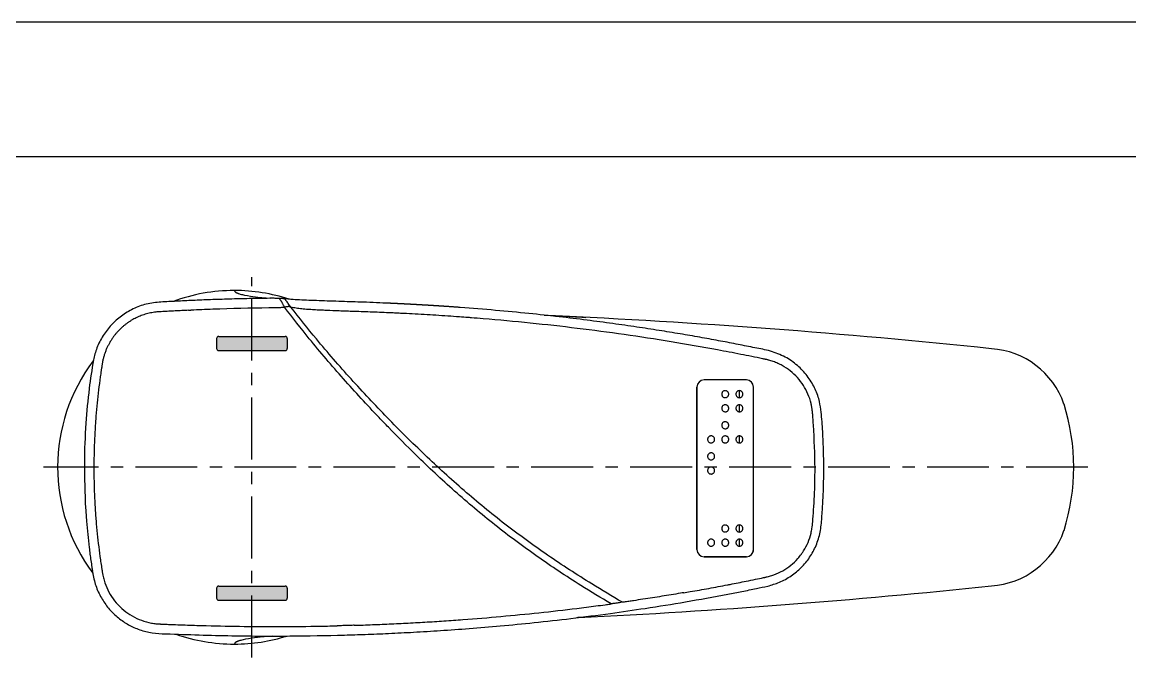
# Model space of a CAD drawing. Extents: x 10582 to 11176, y 338 to 758.
# Drawn here: x 10727.4 to 10884.2, y 666.2 to 757.7 of the extents above; entities that cross this region are included whole.
import ezdxf

# ---------------------------------------------------------------- set-up
doc = ezdxf.new("R2010")
doc.units = 0
doc.header["$LTSCALE"] = 7
doc.header["$MEASUREMENT"] = 0
doc.linetypes.add('CENTER', pattern=[2, 1.25, -0.25, 0.25, -0.25])
doc.layers.get('0').update_dxf_attribs({"color": 2, "linetype": 'CONTINUOUS'})
for name, color, linetype in [('CL', 1, 'CENTER'), ('D', 2, 'CONTINUOUS'), ('Make2D 표시선', 7, 'CONTINUOUS'), ('Make2D 표시선 - Tangent', 7, 'CONTINUOUS'), ('TXT', 4, 'CONTINUOUS')]:
    doc.layers.add(name, color=color, linetype=linetype)

msp = doc.modelspace()

# ---------------------------------------------------------------- hatches: boundary and pattern name
at = {"layer": 'D'}
h = msp.add_hatch(color=5, dxfattribs=at)
h.paths.add_polyline_path([(10759.94899158633, 713.2163296316496), (10755.24899159076, 713.2163296316496, 0.4142135667044113), (10754.94899159077, 712.9163296272138), (10754.94899161147, 711.5163296272142, 0.4142135580411151), (10755.24899161147, 711.2163296316496), (10759.94899161591, 711.2163296316496)])
h.paths.add_polyline_path([(10764.64899161147, 711.2163296316496, 0.4142135667031881), (10764.94899161147, 711.5163296360872), (10764.94899159077, 712.9163296360869, 0.4142135580423337), (10764.64899159077, 713.2163296316496), (10759.94899158633, 713.2163296316496), (10759.9489916159, 711.2163296316496)])
h = msp.add_hatch(color=1, dxfattribs=at)
h.paths.add_polyline_path([(10764.64899213347, 675.9163296316503, 0.4142135667035228), (10764.94899213347, 676.2163296360861), (10764.94899211277, 677.6163296360858, 0.4142135580420098), (10764.64899211277, 677.9163296316503), (10759.94899210833, 677.9163296316503), (10759.94899213791, 675.9163296316503)])
h.paths.add_polyline_path([(10755.24899211277, 677.9163296316503, 0.4142135667044113), (10754.94899211277, 677.6163296272146), (10754.94899213347, 676.2163296272149, 0.4142135580411266), (10755.24899213347, 675.9163296316503), (10759.94899213791, 675.9163296316503), (10759.94899210833, 677.9163296316503)])

# ---------------------------------------------------------------- linework, layer by layer
at = {"color": 7, "linetype": 'Continuous'}
for p, q in [((10762.46195594575, 718.6082630130506), (10762.46306849315, 718.6082601894516)), ((10763.70414702085, 718.5972166981512), (10763.70379894095, 718.5972244431498)), ((10774.16807705325, 718.1105384274499), (10774.16712736995, 718.1104858443498)), ((10755.24899159076, 713.2163296316496), (10764.64899159077, 713.2163296316496)), ((10754.94899159077, 712.9163296272138), (10754.94899161147, 711.5163296272142)), ((10764.94899159077, 712.9163296360869), (10764.94899161147, 711.5163296360872)), ((10755.24899161147, 711.2163296316496), (10764.64899161147, 711.2163296316496)), ((10737.50679428825, 709.8906370261495), (10737.50676931765, 709.8905193247513)), ((10829.90472157055, 707.066329633851), (10823.90472157065, 707.06632963175)), ((10822.90472156995, 706.06632963165), (10822.90472156995, 683.06632963165)), ((10822.90472156995, 683.06632963165), (10822.90472156995, 706.06632963165)), ((10828.90472156995, 704.5591505885507), (10828.90472156995, 705.5533743113513)), ((10830.90472156995, 683.06632963165), (10830.90472156995, 706.06632963165)), ((10830.90472156995, 683.06632963165), (10830.90472156995, 706.0661449039501)), ((10828.90472156995, 702.5600920260506), (10828.90472156995, 703.5546581116498)), ((10828.90472156995, 698.1604595545498), (10828.90472156995, 699.1554908973515)), ((10828.90472156995, 685.5602026960507), (10828.90472156995, 686.5546550519514)), ((10828.90472156995, 683.5617045074498), (10828.90472156995, 684.5558311184498)), ((10823.90472156995, 682.06632963165), (10829.90472156995, 682.06632963165)), ((10829.90472156995, 682.06632963165), (10823.90472156995, 682.06632963165)), ((10737.35618089015, 680.1311084893507), (10737.35608179885, 680.1339820012502)), ((10754.94899211277, 677.6163296272146), (10754.94899213347, 676.2163296272149)), ((10755.24899211277, 677.9163296316503), (10764.64899211277, 677.9163296316503)), ((10764.94899211277, 677.6163296360858), (10764.94899213347, 676.2163296360861)), ((10832.93282768265, 677.9129159937504), (10832.93271508085, 677.9128887300496)), ((10755.24899213347, 675.9163296316503), (10764.64899213347, 675.9163296316503)), ((10810.65207809415, 674.0506361259497), (10810.65197456485, 674.050622549051)), ((10747.22049112645, 671.1860794832494), (10747.22055089325, 671.18607685955)), ((10773.03704144805, 670.9908247372507), (10773.03714066665, 670.9908272424502))]:
    msp.add_line(p, q, dxfattribs=at)
at = {"linetype": 'Continuous'}
msp.add_lwpolyline([(10582.40946676517, 337.6608709160282), (11176.40946676519, 337.6608709160282), (11176.40946676519, 757.6608709160355), (10582.40946676517, 757.6608709160355)], close=True, dxfattribs=at)
at = {"color": 7, "linetype": 'Continuous'}
for centre, radius, start, end in [((10755.24899159076, 712.9163296316503), 0.3, 90, 180.000000847312), ((10764.64899159077, 712.9163296316503), 0.3, 8.473119804718576e-07, 90), ((10755.24899161147, 711.5163296316507), 0.3, 180.000000847312, 270), ((10764.64899161147, 711.5163296316507), 0.3, 270, 8.473119804718576e-07), ((10823.90472156995, 706.06632963165), 1, 90, 180), ((10823.90472156995, 706.06632963165), 1, 90, 180), ((10829.90472156995, 706.06632963165), 1, 0, 90), ((10829.90472156995, 706.06632963165), 1, 0, 90), ((10823.90472156995, 683.06632963165), 1, 180, 270), ((10823.90472156995, 683.06632963165), 1, 180, 270), ((10829.90472156995, 683.06632963165), 1, 269.9986137307945, 0), ((10829.90472156995, 683.06632963165), 1, 270, 0), ((10755.24899211277, 677.6163296316511), 0.3, 90, 180.000000847312), ((10764.64899211277, 677.6163296316511), 0.3, 8.473119804718576e-07, 90), ((10755.24899213347, 676.2163296316496), 0.3, 180.000000847312, 270), ((10764.64899213347, 676.2163296316496), 0.3, 270, 8.473119804718576e-07)]:
    msp.add_arc(centre, radius, start, end, dxfattribs=at)
for points in [[(10762.46195595015, 718.6082625876509), (10759.59973622945, 718.5652237594506), (10756.74041187385, 718.4957266188496), (10754.08119676925, 718.4078889562509), (10751.59527995895, 718.3060380422496), (10749.24953111585, 718.1928780368501), (10747.07319584815, 718.0730844421516), (10744.99625120985, 717.7786887283503), (10743.12481151255, 717.1016942821509), (10741.47450495595, 716.1074662154508), (10740.05809685475, 714.8411599482508), (10738.89451051545, 713.3317019936505), (10738.01454979035, 711.6005990386504), (10737.50676294395, 709.8905212963502)], [(10763.70414250135, 718.5970100240513), (10763.53739436275, 718.6008691235504), (10762.93903078835, 718.6102770625505), (10762.46305890605, 718.6083202468501)], [(10764.58651303285, 718.5332974857513), (10764.44872244305, 718.5493557030507), (10764.27000503545, 718.5699881464509), (10764.07294562725, 718.5861696141503), (10763.86744379515, 718.5937585941513), (10763.70381342265, 718.5973428355512)], [(10764.55863873005, 717.3538302878508), (10764.47970909545, 717.477431175251), (10764.41372469655, 717.6090589643511), (10764.35190419005, 717.7417668451501), (10764.28993727945, 717.8721398727514), (10764.15856521175, 718.1162378557503), (10764.09080739725, 718.2254669418501), (10764.02369714405, 718.3227425446505), (10763.95895075725, 718.4056315770497), (10763.89829291825, 718.4729604155502), (10763.81014613765, 718.5501628934501), (10763.77317281945, 718.5739017697517), (10763.74148516705, 718.588937856551), (10763.71546097355, 718.5962259817509), (10763.70415008055, 718.5973437827518)], [(10774.16716140745, 718.1111400198508), (10772.63317389185, 718.1590040357507), (10770.98567494245, 718.2112709977512), (10769.44559636795, 718.2656761607498), (10768.00604965155, 718.3216796795507), (10766.67243198775, 718.3808824099499), (10765.46121517675, 718.455104704751), (10764.58646501235, 718.5370685400515)], [(10765.46432804935, 717.3632924813512), (10765.08959258785, 717.8552844612507), (10764.91032349795, 718.0948540758502), (10764.82943326345, 718.2039396317516), (10764.75844313155, 718.3002445846498), (10764.69984352255, 718.3802716449511), (10764.65387484715, 718.443477667551), (10764.62021501435, 718.490058044051), (10764.59854193315, 718.5202081665514), (10764.58826049615, 718.5345578502504)], [(10779.39355603095, 717.9069719172505), (10777.56302968815, 717.986597028151), (10775.67396483515, 718.0594272027513), (10774.16807701925, 718.1105373712519)], [(10789.42844035575, 717.3129407686513), (10789.22275501705, 717.3280751934501), (10789.02131934925, 717.3427718702508), (10788.82736631555, 717.3568057146506), (10788.64046634075, 717.3702207411509), (10788.46018976565, 717.3830595066513), (10788.28610686015, 717.3953632017503), (10788.11778782265, 717.4071717361505), (10787.95480332785, 717.4185237805498), (10787.79678200595, 717.4294528799503), (10787.64346137465, 717.4399841710504), (10787.49459092435, 717.4501412739512), (10787.34992011275, 717.459947167051), (10787.20920003295, 717.46942410825), (10787.07221970455, 717.4785912488508), (10786.93880590485, 717.4874647510508), (10786.80878702085, 717.4960602689509), (10786.68199142325, 717.5043930767508), (10786.55824746765, 717.5124780859508), (10786.43739435405, 717.5203291583505), (10786.31931150075, 717.5279572490501), (10786.20388762535, 717.5353724718509), (10786.09101143015, 717.5425847186518), (10785.98057157815, 717.5496036937504), (10785.87245659265, 717.5564390211505), (10785.76655748165, 717.5630999913512), (10785.66278824455, 717.5695942541508), (10785.56107517675, 717.5759285269517), (10785.46134469015, 717.5821093740517), (10785.36352319595, 717.5881432204508), (10785.26753710545, 717.594036357051), (10785.17331282965, 717.5997949472505), (10785.08077728595, 717.6054250010504), (10784.98986939835, 717.6109316859504), (10784.90054029375, 717.6163193356508), (10784.81274164575, 717.6215921677497), (10784.72642512825, 717.6267543204515), (10784.64154241545, 717.6318098557506), (10784.55804518135, 717.6367627616503), (10784.47588510045, 717.6416169556499), (10784.39501386085, 717.6463762860506), (10784.31538751945, 717.6510442799511), (10784.23697268955, 717.6556237895504), (10784.15973754775, 717.6601175282515), (10784.08365027065, 717.6645281643498), (10784.00867903535, 717.6688583221505), (10783.93479201885, 717.673110583851), (10783.86195739845, 717.6772874908504), (10783.79014335135, 717.6813915447503), (10783.71931805505, 717.68542520915), (10783.64945008875, 717.6893908878512), (10783.58051395675, 717.6932906144496), (10783.51248867805, 717.6971261382507), (10783.44535338505, 717.7008991768519), (10783.37908721055, 717.7046114224497), (10783.31366928725, 717.7082645431503), (10783.24907874815, 717.7118601834511), (10783.18529472615, 717.7153999652503), (10783.12229635405, 717.7188854879507), (10783.06006276485, 717.7223183295512), (10782.99857309155, 717.7257000468501), (10782.93780670465, 717.7290321637513), (10782.87774670065, 717.7323159806504), (10782.81837912535, 717.7355526208514), (10782.75969010225, 717.7387431890504), (10782.70166575025, 717.7418887752494), (10782.64429215945, 717.744990449951), (10782.58755539995, 717.74804926615), (10782.53144154235, 717.7510662644502), (10782.47593665785, 717.75404247335), (10782.42102681805, 717.7569789101501), (10782.36669809545, 717.7598765802497), (10782.31293656275, 717.7627364782504), (10782.25972829315, 717.7655595879507), (10782.20706016465, 717.7683468398511), (10782.15492261185, 717.7710989669497), (10782.10330705165, 717.773816642851), (10782.05220490085, 717.7765005340509), (10782.00160757605, 717.7791512998513), (10781.95150649395, 717.7817695927508), (10781.90189307095, 717.7843560585509), (10781.85275872335, 717.7869113363515), (10781.80409486755, 717.7894360586499), (10781.75589291945, 717.7919308518497), (10781.70814429515, 717.7943963358514), (10781.66084041055, 717.7968331244513), (10781.61397268125, 717.7992418256501), (10781.56753252285, 717.8016230411515), (10781.52151136175, 717.8039773667508), (10781.47590110895, 717.8063053675498), (10781.43069433835, 717.8086075696513), (10781.38588366975, 717.8108844919509), (10781.34146172265, 717.8131366484515), (10781.29742111565, 717.8153645485502), (10781.25375446695, 717.8175686968509), (10781.21045439415, 717.8197495934503), (10781.16751351415, 717.8219077340502), (10781.12492444345, 717.8240436098506), (10781.08267979795, 717.8261577079513), (10781.04077219205, 717.8282505107502), (10780.99919422405, 717.8303224951517), (10780.95793848005, 717.8323741325505), (10780.91699754665, 717.8344058903506), (10780.87636401165, 717.8364182323505), (10780.83603046315, 717.8384116184509), (10780.79599004625, 717.8403864772511), (10780.75624069905, 717.8423429987499), (10780.71678277185, 717.8442812526512), (10780.67761663325, 717.8462013076507), (10780.63874265375, 717.8481032315497), (10780.60016120665, 717.8499870918506), (10780.56187266735, 717.8518529552505), (10780.52387741325, 717.8537008878513), (10780.48617582415, 717.8555309552514), (10780.44876828205, 717.8573432225505), (10780.41165517085, 717.8591377539499), (10780.37483687675, 717.8609146132505), (10780.33831378795, 717.8626738637515), (10780.30208629445, 717.8644155678514), (10780.26615478835, 717.8661397876506), (10780.23051966385, 717.8678465844507), (10780.19518139335, 717.8695360157501), (10780.16014077805, 717.8712081242513), (10780.12539868985, 717.87286294925), (10780.09095601315, 717.8745005287503), (10780.05682033595, 717.8761205822514), (10780.02300945775, 717.877722347451), (10779.98954189315, 717.879305033651), (10779.95643613275, 717.8808678559501), (10779.92371064085, 717.88241003605), (10779.89138385435, 717.8839308015515), (10779.85947418165, 717.8854293858506), (10779.82800000135, 717.8869050285514), (10779.79697958705, 717.8883569779512), (10779.76642935345, 717.8897845747517), (10779.73636524175, 717.8911871860503), (10779.70681911875, 717.8925634417512), (10779.67782786185, 717.8939117470502), (10779.64942764975, 717.89523054795), (10779.62165495605, 717.8965182848508), (10779.59454667305, 717.8977733857512), (10779.56814725955, 717.898993925651), (10779.54250690115, 717.9001777069509), (10779.51771587115, 717.9013206920511), (10779.49388157075, 717.9024180741501), (10779.47109228665, 717.9034659934507), (10779.44955103755, 717.9044554301502), (10779.42959185695, 717.9053712118505), (10779.41150304545, 717.9062000310507), (10779.39644478935, 717.9068915812506), (10779.39348628915, 717.9064091928515)], [(10750.94696381475, 716.9196033828514), (10750.47458681185, 716.8969486667513), (10750.00259351145, 716.8736399212514), (10749.53099449945, 716.8496827705505), (10749.05867230905, 716.8251813386516), (10748.62284970795, 716.8017542165501), (10748.18907423455, 716.7780352153507), (10747.75549483105, 716.7537881241508), (10747.32095107595, 716.7291875010517), (10746.91037991145, 716.7050100078516), (10746.50839614315, 716.6760026939512), (10746.13744376555, 716.6343116408509), (10745.77140301495, 716.5768830331501), (10745.39506069265, 716.4999698931508), (10745.02041687665, 716.4051911016497), (10744.65035537625, 716.2929899622497), (10744.28450824545, 716.1636236062507), (10743.93000524745, 716.0199823149517), (10743.58338906655, 715.8615770464505), (10743.24313074785, 715.6879003645511), (10742.91062083375, 715.5001821725502), (10742.57907854775, 715.2916448914505), (10742.25312709555, 715.0652937893512), (10741.93759782925, 714.824332496851), (10741.63336820195, 714.569612273651), (10741.33452904945, 714.2944939279507), (10741.04404160455, 714.0010810129509), (10740.76773020295, 713.6944819734501), (10740.50626855215, 713.3765377071497), (10740.25230951105, 713.0338536612501), (10740.00769350105, 712.6669322495502), (10739.78206791265, 712.2896067479517), (10739.57664486135, 711.9028699908515), (10739.38456599205, 711.4909574689511), (10739.20536766745, 711.0489865885495), (10739.05197829385, 710.6000111304504), (10738.92336616585, 710.1435591866496), (10738.82064272175, 709.6818563552508)], [(10750.94703151755, 716.9196231813505), (10751.07026751615, 716.925402217051), (10751.19352822855, 716.93115356575), (10751.31681361995, 716.9368748974514)], [(10762.33334573575, 717.2569642476512), (10754.39980382505, 717.0640570840508), (10751.31672644305, 716.9365601579514)], [(10764.55866790925, 717.3537082545511), (10764.00515987325, 717.2830606558502), (10763.72645677435, 717.2691449992501), (10763.44766114545, 717.2631839540511), (10763.16902361135, 717.261522880551), (10762.89036084325, 717.2612873402497), (10762.61179255645, 717.2598858191516), (10762.33334306015, 717.2571914203502)], [(10765.46433241745, 717.3632911806501), (10765.33912512465, 717.39726493085), (10765.20623222995, 717.4229655139509), (10765.05634242395, 717.4308763180518), (10764.89393394025, 717.4188472017515), (10764.72635356075, 717.3890817343502), (10764.55869732145, 717.3538420944508)], [(10779.25136978365, 700.3750766398509), (10777.93729139635, 701.7449246562494), (10772.89170211605, 707.2316308881502), (10768.05928400355, 712.9035937863512), (10764.55870984455, 717.3538790218511)], [(10774.07078427265, 716.7616714337521), (10773.17773572395, 716.7904167535519), (10772.28424521195, 716.8200872381506), (10770.49986826765, 716.889269339151), (10769.61267010455, 716.93327546755), (10768.73002343525, 716.9811283730517), (10767.85459190585, 717.0325571118512), (10766.99847363605, 717.1031528492506), (10766.58314880505, 717.1514875799505), (10766.18391649785, 717.2103746484511), (10765.80842675005, 717.2806854827497), (10765.46432959755, 717.3632915106512)], [(10812.35590180505, 675.6195195652501), (10808.03760841745, 678.2132369285512), (10801.78339250475, 682.290756869151), (10795.73850658125, 686.6866097321501), (10789.94992285785, 691.4285766754504), (10784.41312917745, 696.4703628988511), (10779.09523184295, 701.7464504975499), (10773.96991899125, 707.2055140534515), (10769.05962586935, 712.8626397922519), (10765.46433226585, 717.36329064795)], [(10779.29437855505, 716.5633297810502), (10776.68308629205, 716.6697518125504), (10775.37727366545, 716.7176269582499), (10774.07077191265, 716.7616736318516)], [(10789.31616473635, 715.9807064546505), (10785.97603642495, 716.20720021085), (10782.63552618505, 716.4003175802511), (10780.96506633325, 716.4855547400505), (10780.12977415855, 716.5254740447501), (10779.71200701125, 716.5447728661504), (10779.50308229865, 716.5542612127513), (10779.39868521455, 716.5589623178505), (10779.34646574725, 716.5613038678505), (10779.33343946005, 716.5618869472503), (10779.32038269225, 716.5624709707511), (10779.30731658135, 716.5630549676509), (10779.29434337655, 716.5635968023519)], [(10840.45775790365, 702.8712410346518), (10840.13624689395, 704.4205752603514), (10839.43087715455, 706.1776240199499), (10838.35617066555, 707.8223356515512), (10836.91978587575, 709.2661291280504), (10835.14043099935, 710.4243515091505), (10833.03811566985, 711.2100544992511), (10830.80698527485, 711.677655072451), (10828.43802659735, 712.1470035525501), (10825.94398748655, 712.620780847051), (10823.30991604795, 713.0987745486502), (10820.51960206995, 713.5803688380504), (10817.55377921765, 714.0646943992499), (10814.39150184285, 714.5502381337494), (10811.00476246675, 715.0354295329519), (10807.36114428775, 715.517804974151), (10803.41988282525, 715.9940526456514), (10799.13129473205, 716.459346674251), (10794.42422549615, 716.9075542034509), (10789.42835872205, 717.3128177452502)], [(10790.49161361445, 715.8911363941509), (10789.31603809845, 715.9789707994507)], [(10839.15616965655, 703.2421459734499), (10839.04823709775, 703.7538097554509), (10838.61091641155, 705.0670637954511), (10837.96348530505, 706.290209978951), (10837.12343736085, 707.3893554067502), (10836.11424975465, 708.3343520072515), (10834.96440614085, 709.1000984079503), (10834.34668955455, 709.4094552176496), (10833.70608783255, 709.66726092475), (10833.37854801155, 709.7763583689514), (10833.04695187465, 709.8720610169505), (10832.87978696885, 709.9148850068516), (10832.71182911855, 709.9540447657503), (10832.54310573795, 709.990336987051), (10832.37423739395, 710.0256139915502), (10832.19522143955, 710.0627015412513), (10829.10306162435, 710.686444216851), (10825.82222038795, 711.3130312785499), (10819.23592469245, 712.4630910113513), (10805.98238550495, 714.3567718413499), (10792.65505117655, 715.7210370882506), (10790.98581291805, 715.85507237565), (10790.49148377115, 715.8932195336504)], [(10737.50671073635, 709.8906543145506), (10736.91760392795, 705.8515077342502), (10736.44900113505, 700.9576666642508), (10736.22929414095, 695.3370455734505), (10736.39697316185, 688.9505965130513)], [(10738.82000168825, 709.6819811738508), (10738.81961278025, 709.6799823540507), (10738.78683162695, 709.5004154841511), (10738.75714304995, 709.3204484748505), (10738.72592214905, 709.1241103375498), (10738.68524916715, 708.8634565501518), (10738.61561037565, 708.4058159321496), (10738.48303288675, 707.4896093748514), (10738.24490059785, 705.6531909726502), (10737.87634148365, 701.9672972618512), (10737.80648830425, 701.0437066430507), (10737.75898650645, 700.3369792777514)], [(10826.90472156995, 705.5533617863505), (10826.76566896375, 705.5326482284502), (10826.63837437935, 705.4736921139513), (10826.53292986275, 705.3813601330505), (10826.45765912505, 705.2631070091513), (10826.41847821375, 705.1283311264499), (10826.41847634705, 704.9880405304514), (10826.45765405285, 704.8529565788515), (10826.53292299915, 704.7341117541503), (10826.63836775115, 704.6409514970503), (10826.76566474675, 704.5809970615512), (10826.90472156995, 704.5591955253506)], [(10826.90472083415, 704.5591947826499), (10827.03397738635, 704.574722222452), (10827.15448120475, 704.6234282364505), (10827.25810083635, 704.7019797676505), (10827.33768970645, 704.8050046445508), (10827.38766714335, 704.9252238882502), (10827.40469631435, 705.0543458948516), (10827.38766807895, 705.1835926114502), (10827.33769781295, 705.304188067051), (10827.25811327905, 705.4078303654508), (10827.15449193075, 705.4871899043512), (10827.03398321925, 705.5368328446505), (10826.90472156995, 705.5533616161513)], [(10828.90472156995, 705.5533743113513), (10828.76713759795, 705.53301399825), (10828.64026249445, 705.4746863956509), (10828.53449561465, 705.3826916322498), (10828.45866069765, 705.2641990500517), (10828.41912585705, 705.1287621521508), (10828.41918289965, 704.9874244104515), (10828.45881343725, 704.8517141025507), (10828.53469244315, 704.7326786084498), (10828.64045784355, 704.6399171871519), (10828.76726485955, 704.5806360880499), (10828.90472156995, 704.5591516855504)], [(10828.90472156995, 704.5591505885507), (10829.03278316545, 704.5743291161518), (10829.15300899365, 704.6224518603515), (10829.25688793945, 704.7005557959521), (10829.33692021295, 704.8035154491511), (10829.38743266315, 704.9242245045509), (10829.40471688755, 705.0542005026502), (10829.38744047125, 705.1843041095519), (10829.33693519015, 705.3054182553508), (10829.25687916915, 705.4090641805499), (10829.15302016875, 705.4880347633509), (10829.03283064865, 705.5371441076506), (10828.90472156995, 705.5533743035514)], [(10826.90472156995, 703.5546124458517), (10826.76566955185, 703.5337803539508), (10826.63837555895, 703.4747021700507), (10826.53293155995, 703.3822543565504), (10826.45766119885, 703.2639008547515), (10826.41848047375, 703.1290479358497), (10826.41847858485, 702.98870981205), (10826.45765605835, 702.853611443051), (10826.53292460335, 702.7347865581498), (10826.63836884115, 702.6416790658507), (10826.76566527855, 702.58180607685), (10826.90472156995, 702.560108252251)], [(10826.90472097715, 702.5601077698514), (10827.03397677505, 702.5757405106517), (10827.15448039165, 702.6245569583509), (10827.25810017055, 702.7032165814519), (10827.33768931435, 702.8063396727514), (10827.38766697215, 702.9266401815505), (10827.40469622235, 703.0558207978513), (10827.38766788585, 703.1850993767505), (10827.33769735175, 703.3056975374523), (10827.25811249725, 703.4093128994512), (10827.15449097935, 703.4886175540516), (10827.03398246745, 703.5381814094501), (10826.90472156995, 703.5546122486514)], [(10828.90472156995, 703.5546581116498), (10828.76720650955, 703.5341767665498), (10828.64037250915, 703.4757831031504), (10828.53460473135, 703.3837446591508), (10828.45874616595, 703.2652074551509), (10828.41915663605, 703.1297349254503), (10828.41913273265, 702.9883588168498), (10828.45868548775, 702.8526000120503), (10828.53453969545, 702.7335366645523), (10828.64030566915, 702.6407571173506), (10828.76716235395, 702.5814857700509), (10828.90472156995, 702.5600934801507)], [(10828.90472156995, 702.5600920260506), (10829.03280024905, 702.5753721768499), (10829.15301178285, 702.6236099248501), (10829.25688713855, 702.7018400256504), (10829.33694031395, 702.8049098830518), (10829.38743975805, 702.9256779473501), (10829.40471678045, 703.0557109902504), (10829.38743476875, 703.1858745477505), (10829.33692906455, 703.306995466651), (10829.25690096055, 703.4105806243508), (10829.15302238885, 703.4894839150504), (10829.03279261855, 703.5385228828502), (10828.90472156995, 703.5546577345515)], [(10832.93272484085, 677.9128482101507), (10834.56797850445, 678.4576843776515), (10836.22858123575, 679.3653785692507), (10837.66464680195, 680.5480704179511), (10838.85132077305, 681.9845736967502), (10839.75685115105, 683.6529716351499), (10840.33892408975, 685.5364803226505), (10840.57598749535, 687.5757168967514), (10840.72234570645, 689.7853493452506), (10840.81767599615, 692.1421117491511), (10840.85067785905, 694.6185244288511), (10840.81016431995, 697.2562605723499), (10840.67734259965, 700.1255629217515), (10840.45798038845, 702.87126185905)], [(10839.23044981765, 702.7314932715519), (10839.20945239095, 702.901189804051), (10839.18501236785, 703.0680699198504), (10839.15564337585, 703.2420518889514)], [(10839.23470014035, 702.6929619696505), (10839.23259601835, 702.712249193951), (10839.23044981765, 702.7314932715519)], [(10839.40072810485, 700.6698049423496), (10839.28092728985, 702.2050068706515), (10839.26497733425, 702.3868810079505), (10839.24926894275, 702.5593406846504), (10839.23554745075, 702.6930558134511)], [(10826.90472156995, 701.1553462230506), (10826.76567142505, 701.1343821707517), (10826.63837939145, 701.07517193225), (10826.53293716315, 700.9826025188515), (10826.45766813575, 700.8641474984499), (10826.41848811995, 700.7292210496519), (10826.41848622055, 700.5888431484502), (10826.45766296265, 700.4537416686501), (10826.53293016235, 700.3349506013503), (10826.63837263095, 700.2419111440497), (10826.76566712475, 700.1821349961513), (10826.90472156995, 700.1605551513505)], [(10826.90472104165, 700.16055479395), (10827.03397624645, 700.1763060460501), (10827.15447964215, 700.2252432942507), (10827.25809944705, 700.3040178286512), (10827.33768872185, 700.4072419627512), (10827.38766649635, 700.5276224361508), (10827.40469578945, 700.6568563822505), (10827.38766740015, 700.7861579807497), (10827.33769672745, 700.9067471034498), (10827.25811172045, 701.0103217623503), (10827.15449016675, 701.0895567630498), (10827.03398187535, 701.1390267980507), (10826.90472156995, 701.1553459952513)], [(10839.26101028005, 686.7051548281518), (10839.26505094005, 686.7503529021517), (10839.28100083615, 686.9317166740504), (10839.41676124855, 688.7011422072512), (10839.52510751145, 690.6553893551511), (10839.61170138435, 694.5687386226502), (10839.40078220045, 700.6698086889512)], [(10737.75984949355, 700.3369245313509), (10737.74632900125, 700.1195424499504), (10737.65291629025, 698.2690139019498), (10737.58068343185, 694.5631583594507), (10737.65778067465, 690.8575619108499), (10737.75367058385, 689.0077879732519)], [(10810.76439674345, 675.3955568963513), (10806.48246794255, 678.0082951013512), (10800.29877227755, 682.116970310951), (10794.32742825115, 686.5612665743513), (10788.62597068645, 691.3487124565502), (10783.16523419495, 696.4408241047506), (10779.25136184905, 700.3750694809507)], [(10824.90472065415, 699.1560852449504), (10824.76556376645, 699.1350627838503), (10824.63815839975, 699.0757698648515), (10824.53261277985, 698.9831012323514), (10824.45726534135, 698.8645422125512), (10824.41804321025, 698.7295213362497), (10824.41804149255, 698.5890736876511), (10824.45726071215, 698.4539405629505), (10824.53260660125, 698.3351663035512), (10824.63815261955, 698.242196904451), (10824.76556048825, 698.1825423794501), (10824.90472156995, 698.1611271473514)], [(10824.90472072155, 698.1611263261505), (10825.03399064975, 698.1770391257517), (10825.15449148965, 698.2261133905515), (10825.25809851775, 698.3049906529498), (10825.33767244305, 698.4082785726507), (10825.38763873655, 698.5286846770498), (10825.40466391145, 698.6579107182508), (10825.38763969815, 698.7871771609509), (10825.33768058985, 698.9077119559508), (10825.25811101355, 699.0112231562518), (10825.15450229115, 699.0903952727524), (10825.03399658505, 699.1398097861522), (10824.90472156995, 699.1560841065505)], [(10826.90472098495, 699.1554463099521), (10826.76567034925, 699.134376812551), (10826.63837786305, 699.0750630810501), (10826.53293527865, 698.9824004114519), (10826.45766603095, 698.8638698056504), (10826.41848596225, 698.7288914251506), (10826.41848418985, 698.5884893853502), (10826.45766123735, 698.4533934302519), (10826.53292884765, 698.3346373060515), (10826.63837177405, 698.2416594447507), (10826.76566673455, 698.1819666643507), (10826.90472156995, 698.1604853152505)], [(10826.90472104125, 698.160484980451), (10827.03397642145, 698.1763335432508), (10827.15447983245, 698.225367188151), (10827.25809956255, 698.3042306777509), (10827.33768874005, 698.407530221851), (10827.38766643945, 698.5279673206508), (10827.40469569775, 698.6572352981523), (10827.38766733375, 698.7865461106514), (10827.33769675115, 698.9071190205498), (10827.25811185805, 699.0106531707509), (10827.15449037645, 699.0898262304502), (10827.03398205445, 699.1392171920518), (10826.90472156995, 699.1554455202506)], [(10828.90472156995, 699.1554908973515), (10828.76725680905, 699.1347747972497), (10828.64044600285, 699.076167279952), (10828.53466609915, 698.9839464671506), (10828.45877178795, 698.8652512177498), (10828.41915123955, 698.7296483962502), (10828.41909770465, 698.5881927429502), (10828.45863709925, 698.4524166934509), (10828.53448253625, 698.3333957261505), (10828.64025925685, 698.2407275699509), (10828.76713816625, 698.1816318738522), (10828.90472156995, 698.1604606503508)], [(10828.90472156995, 698.1604595545498), (10829.03278830195, 698.1759687990518), (10829.15299513305, 698.2244347258522), (10829.25687496605, 698.3028844663506), (10829.33693402015, 698.4061513348508), (10829.38743849485, 698.5270650876512), (10829.40471601045, 698.6571912957509), (10829.38743538295, 698.7873844725502), (10829.33693845665, 698.9084633943505), (10829.25691597425, 699.0119416291502), (10829.15302743865, 699.0907056905501), (10829.03277810265, 699.1395688487512), (10828.90472156995, 699.1554905403511)], [(10824.90472046165, 696.7558316582501), (10824.76557954815, 696.7346820615523), (10824.63819113075, 696.6752721578516), (10824.53266098345, 696.5825058828516), (10824.45732530145, 696.463875776851), (10824.41810952275, 696.32881508375), (10824.41810785145, 696.1883609035515), (10824.45732081125, 696.0532538460513), (10824.53265501085, 695.9345351743498), (10824.63818558755, 695.8416455998515), (10824.76557650215, 695.7820882417502), (10824.90472156995, 695.7607796476507)], [(10824.90472055935, 695.7607786968504), (10825.03398839725, 695.7767949547499), (10825.15448894035, 695.8259709142505), (10825.25809680225, 695.904941270351), (10825.33767194925, 696.0083070169505), (10825.38763920835, 696.128769687751), (10825.40466474215, 696.2580265431509), (10825.38764020035, 696.387295416552), (10825.33768016885, 696.5078034651499), (10825.25810941315, 696.6112598614502), (10825.15449988505, 696.690352391751), (10825.03399448945, 696.739667782352), (10824.90472156995, 696.7558301758502)], [(10824.90472054335, 694.7554456988503), (10824.76558512875, 694.7341913431512), (10824.63820254945, 694.6746855299509), (10824.53267770035, 694.5818397449505), (10824.45734599245, 694.463152607351), (10824.41813228325, 694.3280614447515), (10824.41813050985, 694.1876054242523), (10824.45734118855, 694.0525248595507), (10824.53267129465, 693.9338584477512), (10824.63819657285, 693.8410425331524), (10824.76558177535, 693.7815742033501), (10824.90472156995, 693.7603628850513)], [(10824.90472055245, 693.7603620092498), (10825.03398798765, 693.7764682898517), (10825.15448914795, 693.8257303932508), (10825.25809813885, 693.9047772042497), (10825.33767443505, 694.008204243951), (10825.38764251325, 694.1287084281514), (10825.40466837015, 694.2579839654511), (10825.38764354325, 694.387247176451), (10825.33768262355, 694.5077251819505), (10825.25811064565, 694.6111286688513), (10825.15450000435, 694.6901488359501), (10825.03399406675, 694.7393773182514), (10824.90472156995, 694.75544418295)], [(10736.40285098405, 688.9533789079499), (10736.46511710695, 688.021064932552), (10736.53630729895, 687.0904110055519), (10736.91187127435, 683.3735163484519), (10737.15488818585, 681.5206724331504), (10737.29025488575, 680.5964391679511), (10737.36136662655, 680.1350323929503)], [(10737.75139786535, 689.0076460044504), (10737.81406832925, 688.083603482951), (10737.88572656205, 687.1604607994516), (10738.26262794265, 683.4767302365501), (10738.50566785765, 681.6419155063516), (10738.64102041615, 680.7266228411511), (10738.71215236465, 680.2691739655504)], [(10826.90472156995, 686.5546254038502), (10826.76563895685, 686.5328909964512), (10826.63831260475, 686.4729860948512), (10826.53283913455, 686.379853230151), (10826.45754642735, 686.2610117268498), (10826.41835367185, 686.12590788075), (10826.41835177055, 685.9855774915516), (10826.45754124905, 685.8507471654514), (10826.53283212685, 685.7324318074509), (10826.63830583815, 685.6400369668511), (10826.76563465355, 685.5810242483506), (10826.90472156995, 685.5602660788511)], [(10826.90472200115, 685.5602665462513), (10827.03398491155, 685.5767643875508), (10827.15448872235, 685.6263747951518), (10827.25810446635, 685.7057033806516), (10827.33768828415, 685.809325183752), (10827.38766181935, 685.9299213431507), (10827.40468950745, 686.0591772659511), (10827.38766251425, 686.1883084391513), (10827.33769588255, 686.30854829635), (10827.25811614005, 686.4116210385503), (10827.15449847025, 686.4902388064504), (10827.03398962765, 686.5390199308524), (10826.90472156995, 686.5546249928514)], [(10828.90472156995, 686.5546550519514), (10828.76720947075, 686.5332725052515), (10828.64035613085, 686.4740562768523), (10828.53453786445, 686.3813538809511), (10828.45860162075, 686.2623453855515), (10828.41895230915, 686.1266111608504), (10828.41889515585, 685.9852225335519), (10828.45844958915, 685.8497130985518), (10828.53432510755, 685.7311378534498), (10828.64014084415, 685.6390519521512), (10828.76707460255, 685.5806376473513), (10828.90472156995, 685.5602032214513)], [(10828.90472156995, 685.5602026960507), (10829.03279665475, 685.5763750445506), (10829.15299358225, 685.6254344512502), (10829.25686705575, 685.7043703271513), (10829.33692909865, 685.807986043251), (10829.38743258045, 685.9290749296499), (10829.40470934925, 686.0591843960513), (10829.38743356415, 686.1891718674517), (10829.33694107185, 686.3098941789515), (10829.25689832935, 686.4129194627524), (10829.15300030505, 686.4911322744513), (10829.03276031405, 686.5393737255501), (10828.90472156995, 686.554656554051)], [(10837.74201254315, 682.5195148717496), (10837.99030776715, 682.8900864888503), (10838.62366091715, 684.1015010811509), (10839.05153163975, 685.4000090661496), (10839.18513004965, 686.0709375571507), (10839.23101082875, 686.4098651948509), (10839.24883601825, 686.5800618163514), (10839.26045742015, 686.7052045512512)], [(10824.90472156995, 684.556688168351), (10824.76555567485, 684.5349217154501), (10824.63814055415, 684.4749893964502), (10824.53258591985, 684.3818367898523), (10824.45723157495, 684.2629879073513), (10824.41800566485, 684.1278946021514), (10824.41800381165, 683.9875977069507), (10824.45722654695, 683.8528277480502), (10824.53257911625, 683.7346008750512), (10824.63813398385, 683.6423205247513), (10824.76555149405, 683.5834422443506), (10824.90472156995, 683.5628285742507)], [(10824.90472150835, 683.5628286370513), (10825.03401872945, 683.5794483381499), (10825.15453283375, 683.6291508791503), (10825.25813459105, 683.7085252734498), (10825.33768984545, 683.812134411751), (10825.38763715525, 683.9326609217508), (10825.40465459855, 684.0618053833507), (10825.38763786185, 684.1908035768513), (10825.33769756145, 684.3109106382501), (10825.25814655435, 684.4138702369503), (10825.15454301785, 684.4924030088507), (10825.03402395065, 684.5411241455506), (10824.90472156995, 684.5566878692509)], [(10826.90472156945, 684.5559597101521), (10826.76560757465, 684.5341573077524), (10826.63824780765, 684.4741996717505), (10826.53274379045, 684.3810338082505), (10826.45742787215, 684.2621827882515), (10826.41822259995, 684.1270954531512), (10826.41822066745, 683.9868084411512), (10826.45742259795, 683.8520474573518), (10826.53273665275, 683.7338240604506), (10826.63824091575, 683.6415383972519), (10826.76560319255, 683.5826445292507), (10826.90472157085, 683.5620057088502)], [(10826.90472150855, 683.5620058235502), (10827.03398813015, 683.5785991753503), (10827.15449046275, 683.6282788520505), (10827.25810171555, 683.70764563745), (10827.33768039395, 683.8112726308511), (10827.38765015015, 683.9318422267509), (10827.40467652105, 684.0610436793497), (10827.38765094555, 684.1900979584509), (10827.33768815955, 684.3102454124503), (10827.25811362725, 684.4132184101502), (10827.15450055245, 684.4917377011509), (10827.03399329825, 684.5404291545522), (10826.90472156945, 684.55595927115)], [(10828.90472156995, 684.5558311184498), (10828.76711964785, 684.5343685670516), (10828.64020371295, 684.4750739562508), (10828.53435191455, 684.3823109688503), (10828.45840874945, 684.2632770565499), (10828.41876544295, 684.1275636582498), (10828.41870675365, 683.9862356470505), (10828.45825450595, 683.8508069161501), (10828.53413884095, 683.7323241264505), (10828.63997959655, 683.6403272474502), (10828.76697485105, 683.5820088398498), (10828.90472156995, 683.5617058928503)], [(10828.90472156995, 683.5617045074498), (10829.03281282135, 683.5779969736498), (10829.15300444075, 683.6271488414507), (10829.25687246705, 683.7061478158514), (10829.33693804295, 683.8097864638505), (10829.38743101475, 683.9308445398522), (10829.40470269415, 684.0608985749507), (10829.38742790835, 684.190814563651), (10829.33694265145, 684.3114403986503), (10829.25691587215, 684.4143544730498), (10829.15303538215, 684.4924601642499), (10829.03279735645, 684.5406127810504), (10828.90472156995, 684.555830977851)], [(10832.85923819715, 679.2295057000513), (10833.15899069755, 679.3085496704509), (10833.80718455505, 679.5198820439502), (10835.04498452235, 680.0940457524514), (10836.17612340765, 680.8591463025507), (10837.16790091435, 681.7987181717501), (10837.68437696965, 682.4386590026509)], [(10837.68437696965, 682.4386590026509), (10837.74233859275, 682.5193129197498)], [(10738.71029734145, 680.2688277132504), (10738.76306979875, 679.9748899200506)], [(10737.35620923135, 680.1311129635499), (10737.77853318195, 678.2056123614504), (10738.52761322075, 676.4511347191503), (10739.52731075875, 674.9503653598506), (10740.72830910875, 673.6947386390505), (10742.10863651935, 672.67491115495), (10743.65492586845, 671.8990766566505), (10745.37581564365, 671.3871597075515), (10747.22048409805, 671.18591617485)], [(10738.76041063875, 679.9744082454501), (10738.78676272845, 679.8132987885504), (10738.81768493735, 679.6333239507505), (10738.85144969125, 679.4536839060504), (10738.93024442365, 679.0969805331508), (10739.13441551455, 678.3952210655509), (10739.71849306495, 677.0553958759513), (10740.52091899955, 675.8331006850506), (10741.51828770195, 674.7642884413501), (10742.68094885485, 673.8802378450503), (10743.97434418465, 673.206826289151), (10745.36005014375, 672.763537413851), (10746.07462995155, 672.6324774296511), (10746.64299045645, 672.5727075965508), (10746.79704670585, 672.5632562862513), (10746.96398746735, 672.555146897351), (10747.09159662125, 672.5495428696515)], [(10827.58656712885, 678.159607617051), (10829.86097793605, 678.6091380042501), (10831.17870590045, 678.8768465693495), (10832.31608066775, 679.1115215128514), (10832.49490756305, 679.1487658704511), (10832.66182653265, 679.1841682344505), (10832.82697277375, 679.2218750924505)], [(10832.82677125375, 679.2227128102506), (10832.84299875425, 679.2261803272515), (10832.85920426245, 679.2296443708503)], [(10821.03532159255, 676.9786347573511), (10821.92460086495, 677.1298623211508), (10823.25274330715, 677.3600687853498), (10824.57876053015, 677.5963125324517), (10825.90245430015, 677.8394309898497), (10827.22355098065, 678.08953145075)], [(10827.22351161385, 678.0897364538498), (10827.40505605625, 678.1246059073503), (10827.58657457225, 678.1595740861515)], [(10827.27625567545, 676.7682637001519), (10829.28028231055, 677.1606680551515), (10831.32835764455, 677.5752720497505), (10832.93267974625, 677.9135372141511)], [(10810.65197625585, 674.0506101912499), (10815.59470076025, 674.7692013217504), (10821.28423809355, 675.6909693867503), (10827.27620999335, 676.7682936534504)], [(10812.35547926935, 675.6198396270513), (10811.93738752305, 675.55984511885), (10811.26988135995, 675.4655296416506), (10810.76433538345, 675.3955788925516)], [(10821.03727284465, 676.9790295500509), (10820.59564225995, 676.9046727992511), (10819.26574161185, 676.6837037071502), (10817.93504427825, 676.4676431104501), (10816.60354782695, 676.2566026284505), (10815.27133683055, 676.050945024251), (10813.93827798555, 675.8508242881501), (10813.27140743415, 675.7526942857505), (10812.60443177795, 675.6557013983504), (10812.35549253505, 675.6197475872498)], [(10773.03703658685, 670.9909904296503), (10775.95439098275, 671.0851157043501), (10779.27762603525, 671.2221582701507), (10782.81717796615, 671.3985710285517), (10786.60729283945, 671.6252280800502), (10790.67922978045, 671.9165021147503), (10795.07602095505, 672.2850342977501), (10799.85226261895, 672.7493000858515), (10805.08560314535, 673.3357751377509), (10810.65207774175, 674.0506398075515)], [(10774.40845668695, 672.3699739692504), (10774.48427952805, 672.3723913692513), (10774.65265077925, 672.3778054186507), (10774.98936607895, 672.3889009045499), (10776.33646886245, 672.4367964606511), (10779.03050128115, 672.546584751851), (10781.72356523395, 672.6741700231498), (10784.41644043525, 672.8213414492504), (10787.10904831375, 672.9903961258508), (10789.80105960715, 673.1809945688503), (10800.55464786035, 674.1528535077516), (10805.91838821305, 674.7660395121504), (10808.59588020665, 675.1048495423504), (10809.93342124775, 675.282364270651), (10810.60183688935, 675.3731519580499)], [(10810.60183426395, 675.3731711390512), (10810.68307227515, 675.3843111176495), (10810.76434966775, 675.395477251551)], [(10747.09158430905, 672.5492558982507), (10747.11128312255, 672.5483884640519), (10747.13098191605, 672.5475220970504)], [(10747.13099733095, 672.5478843311514), (10747.46500170475, 672.5334929534504), (10748.13328294515, 672.5052036543505), (10749.47034961085, 672.4524801390501), (10752.14684142905, 672.3616718466503), (10757.50861998325, 672.23891647395), (10768.25873948535, 672.2304477712507), (10770.95000830285, 672.2781826372513), (10772.00033610135, 672.3022604751507)], [(10774.40845093825, 672.3699332402514), (10774.31606012935, 672.3670073068508), (10773.97929847605, 672.35652515685), (10773.64248356165, 672.346229958551), (10773.38587243375, 672.3386722172502)], [(10747.22055320195, 671.1861315452509), (10756.54038142405, 670.9055655069508), (10765.29295610455, 670.857988145551), (10773.03714137115, 670.9908080560501)], [(10772.96919650485, 672.3274213483503), (10772.29614961555, 672.309825578651), (10772.00071930095, 672.3025027944507)], [(10773.38586638915, 672.33888224925), (10773.30578255415, 672.3365964292509), (10772.96920026315, 672.3273223386507)]]:
    msp.add_spline(points, degree=3, dxfattribs=at)
at = {"layer": 'CL', "color": 1}
for p, q in [((10759.94899185628, 667.8313088700727), (10759.94899185628, 721.5978677574551)), ((10878.21664194591, 694.7145877658861), (10730.44899168063, 694.7145877646237))]:
    msp.add_line(p, q, dxfattribs=at)
at = {"layer": 'Make2D 표시선'}
for p, q in [((10757.4677974947, 719.7145806932842), (10757.43062106935, 719.7139161889374)), ((10806.03598678507, 715.9741115075142), (10807.18906677174, 715.9160392283686)), ((10806.93609754875, 673.5002154620654), (10805.91494268443, 673.4489470468163)), ((10757.43060614459, 669.7152604491623), (10757.4678119152, 669.7145948317759))]:
    msp.add_line(p, q, dxfattribs=at)
for centre, radius, start, end in [((10757.44832582514, 694.7145883137621), 24.99933414451042, 90.04057739550404, 110.2259929236709), ((10757.44801817416, 694.7124573642743), 25.00213115277517, 71.88760487380722, 89.95467299564505), ((10755.09503305216, -332.6687637162975), 1049.875149408364, 84.01520230228779, 87.4427194310056), ((10863.78443495305, 699.7972394895971), 11.71247920219217, 19.28124625799647, 86.1893480974387), ((10757.44832582514, 694.7145883137621), 24.99933414451042, 142.9839456404858, 216.7791881963445), ((10846.43555718685, 694.7147577802409), 29.78108476269901, 342.5150533176422, 17.4831551026498), ((10863.78368062307, 689.6326803675786), 11.71337942764487, 273.8179565010343, 340.7136882672858), ((10755.08891620698, 1722.253226357594), 1050.030365164798, 272.7860362484318, 275.984288700663), ((10757.44832582514, 694.7145883137621), 24.99933414451042, 250.7222634146755, 269.9593883985132), ((10757.44903596251, 694.7145104320828), 24.99992265105639, 270.043031450943, 287.3716082146292)]:
    msp.add_arc(centre, radius, start, end, dxfattribs=at)
at = {"layer": 'Make2D 표시선 - Tangent'}
for points in [[(10757.4677974947, 719.7145806932842), (10757.46779772465, 719.7145750643779), (10757.46816848624, 719.7084895786304), (10757.46873392639, 719.7024241582096), (10757.46948930965, 719.6963823269055), (10757.47042990062, 719.6903676084969), (10757.47155096387, 719.6843835267775), (10757.47284776398, 719.6784336055227), (10757.47431556552, 719.6725213685297), (10757.47594963306, 719.6666503395738), (10757.4777452312, 719.6608240424487), (10757.47969762451, 719.6550460009332), (10757.48180207755, 719.6493197388174), (10757.48405385491, 719.643648779884), (10757.48644822117, 719.6380366479191), (10757.48898044091, 719.6324868667091), (10757.4916457787, 719.6270029600439), (10757.49443949911, 719.6215884516989), (10757.49765464277, 719.6157171023935), (10757.50101375697, 719.6099327034119), (10757.50451126273, 719.6042340068291), (10757.50814158107, 719.5986197647164), (10757.511899133, 719.593088729149), (10757.51577833955, 719.5876396522056), (10757.51977362173, 719.5822712859574), (10757.52387940056, 719.5769823824796), (10757.52809009706, 719.5717716938473), (10757.53240013224, 719.5666379721354), (10757.54129590274, 719.5565964377658), (10757.55052208022, 719.546847795975), (10757.5600340328, 719.5373820633524), (10757.57256576756, 719.5256622212603), (10757.58546215382, 719.5143656297353), (10757.59869274703, 719.5034683699143), (10757.61222710262, 719.4929465229309), (10757.62603477605, 719.4827761699182), (10757.64008532275, 719.4729333920134), (10757.65434829816, 719.4633942703533), (10757.66879325774, 719.4541348860678), (10757.68874910019, 719.441915060723), (10757.70896498733, 719.4301431356419), (10757.72941887486, 719.4187908082588), (10757.75008871845, 719.4078297760009), (10757.79198809662, 719.3869683865871), (10757.83448676735, 719.3673325468537), (10757.8874008179, 719.3445566696194), (10757.9408734656, 719.3231464027469), (10757.99482252572, 719.3029536034467), (10758.04916581353, 719.2838301289323), (10758.16942944193, 719.2450127658869), (10758.29078906172, 719.2097358020931), (10758.44353093764, 719.169446839622), (10758.59716368671, 719.1327083860072), (10758.90634894816, 719.0675302986513), (10759.32961712043, 718.9907861767117), (10759.7545679131, 718.9239417729098), (10760.75832997132, 718.7908265295648), (10762.54242986146, 718.6089713239984)], [(10801.27171730657, 716.2337756621097), (10806.62750114311, 715.9449796526371)], [(10806.62194252142, 673.4838176515789), (10806.03062387059, 673.4519562381232)], [(10762.80640771732, 670.8460799890872), (10761.09029460869, 670.6771813492799), (10759.90871715035, 670.5275448976993), (10759.47489398118, 670.4621236000078), (10759.04252577775, 670.3876545984697), (10758.69531734271, 670.3183043278971), (10758.52272510202, 670.2790342424398), (10758.3510790234, 670.2358180482354), (10758.21547279098, 670.1980519646406), (10758.14810014241, 670.1776982269641), (10758.081098661, 670.1561623726759), (10758.02534111172, 670.1371083131983), (10757.9699570286, 670.1170014177426), (10757.91501546244, 670.0957234253713), (10757.86058546404, 670.0731560751394), (10757.81802128672, 670.054317683562), (10757.77596588388, 670.0343919099271), (10757.73456583094, 670.0131694670729), (10757.7141573655, 670.0020065924566), (10757.69396770332, 669.9904410678557), (10757.67806711261, 669.9809262047404), (10757.66234805075, 669.971112553025), (10757.64684176427, 669.9609730906107), (10757.6315794997, 669.9504807954165), (10757.61659250358, 669.9396086453473), (10757.60191202246, 669.9283296183187), (10757.58756930286, 669.9166166922353), (10757.57359559134, 669.904442845009), (10757.56245859339, 669.8941143755931), (10757.5516450699, 669.8834438612087), (10757.54637686525, 669.877975645699), (10757.54121023422, 669.8724162892051), (10757.53615207848, 669.8667639151483), (10757.5312092997, 669.8610166469464), (10757.52638879954, 669.8551726080134), (10757.52169747967, 669.8492299217744), (10757.51714224177, 669.8431867116471), (10757.5127299875, 669.8370411010458), (10757.50846761853, 669.8307912133989), (10757.50436203653, 669.8244351721171), (10757.50042014317, 669.8179711006253), (10757.49664884011, 669.8113971223377), (10757.49361886552, 669.805790556353), (10757.49072087415, 669.8001086319184), (10757.48796166048, 669.7943548336973), (10757.48534801902, 669.7885326463495), (10757.48288674423, 669.7826455545348), (10757.4805846306, 669.7766970429204), (10757.47844847263, 669.7706905961661), (10757.47648506479, 669.7646296989353), (10757.47470120157, 669.7585178358843), (10757.47310367746, 669.7523584916801), (10757.47169928694, 669.7461551509789), (10757.4704948245, 669.7399112984515), (10757.46949708461, 669.7336304187504), (10757.46871286178, 669.7273159965428), (10757.46840294253, 669.7241472959561), (10757.46814895048, 669.720971516492), (10757.46795173493, 669.7177890937294), (10757.4678121452, 669.7146004632543)]]:
    msp.add_lwpolyline(points, dxfattribs=at)
at = {"layer": 'TXT', "color": 4}
msp.add_line((10608.40946676517, 738.6608709160246), (11162.40946676517, 738.6608709160246), dxfattribs=at)

doc.saveas('drawing.dxf')
